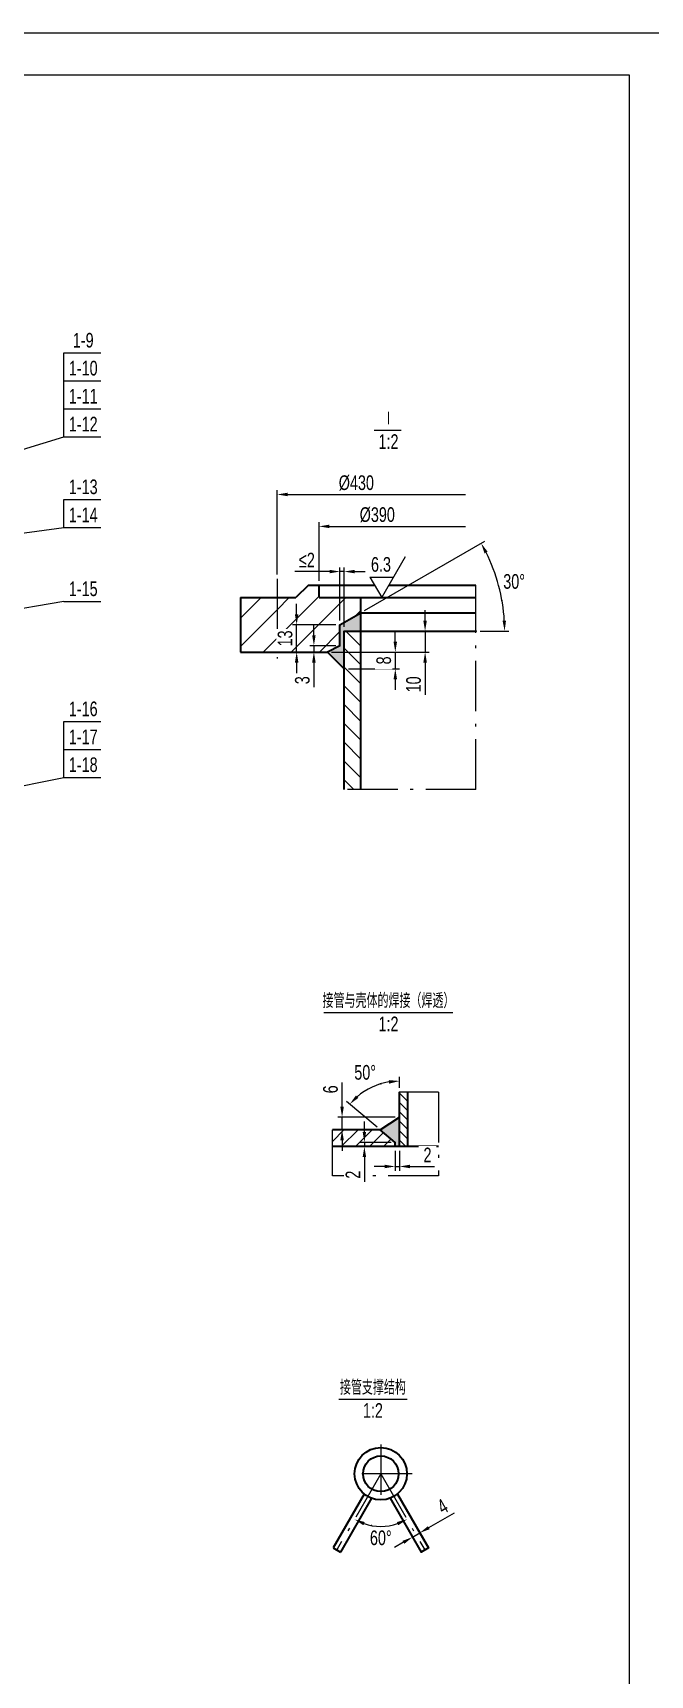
# Model space of a CAD drawing. Header units: millimetres. Extents: x 0 to 5040, y 0 to 3564.
# Drawn here: x 1605 to 2490, y 1212 to 3564 of the extents above; entities that cross this region are included whole.
import ezdxf

# ---------------------------------------------------------------- set-up
doc = ezdxf.new("R2010")
doc.units = ezdxf.units.MM
doc.linetypes.add('ACAD_ISO10W100', pattern=[18.7, 12, -3, 0.7, -3])
for name, color, linetype, lineweight in [('中心线', 1, 'ACAD_ISO10W100', 18), ('中粗线', 4, 'Continuous', 35), ('标注', 7, 'Continuous', 18), ('细实线', 7, 'Continuous', 18)]:
    doc.layers.add(name, color=color, linetype=linetype, lineweight=lineweight)
doc.styles.add('HGCAD', font='HGCAD.SHX', dxfattribs={"width": 0.75, "bigfont": 'HZTXT.SHX'})
doc.dimstyles.new('HGCAD$0', dxfattribs={"dimtxt": 3.5, "dimasz": 2.5, "dimexe": 1, "dimexo": 1, "dimgap": 1, "dimtad": 1, "dimdec": 1, "dimdsep": 46, "dimtxsty": 'HGCAD', "dimcen": 0, "dimadec": 1, "dimazin": 0, "dimtfac": 1, "dimtmove": 0, "dimatfit": 1, "dimfxl": 0, "dimarcsym": 0})
doc.dimstyles.new('HGCAD$2', dxfattribs={"dimtxt": 3.5, "dimasz": 2.5, "dimexe": 1, "dimexo": 1, "dimgap": 1, "dimtad": 2, "dimtih": 1, "dimdec": 1, "dimdsep": 46, "dimtxsty": 'HGCAD', "dimcen": 0, "dimadec": 0, "dimazin": 0, "dimtfac": 1, "dimtmove": 0, "dimatfit": 1, "dimfxl": 0, "dimarcsym": 0})

# ---------------------------------------------------------------- blocks, each defined once
blk = doc.blocks.new('HGCAD#HGTFTK~A2Z~HGCAD图框')
at = {"layer": '细实线', "color": 7}
blk.add_lwpolyline([(10, -10), (-410, -10), (-410, 584), (10, 584)], close=True, dxfattribs=at)
at = {"layer": '细实线', "color": 2}
blk.add_lwpolyline([(0, 0), (-385, 0), (-385, 574), (0, 574)], close=True, dxfattribs=at)
blk = doc.blocks.new('*D46')
at = {"color": 0, "ltscale": 6}
for p in [(2045.4, 2686.1), (2008, 2677.1), (2027.4, 2677.1)]:
    blk.add_point(p, dxfattribs=at)
at = {"layer": '标注', "color": 0, "lineweight": -2, "ltscale": 6}
for p, q in [((2008, 2701.1), (2008, 2716.1)), ((2039.4, 2686.1), (2002, 2686.1)), ((2008, 2686.1), (2008, 2677.1)), ((2021.4, 2677.1), (2002, 2677.1)), ((2008, 2662.1), (2008, 2626.6))]:
    blk.add_line(p, q, dxfattribs=at)
at = {"layer": '标注', "color": 0, "ltscale": 6}
for points in [[(2005.5, 2701.1), (2010.5, 2701.1), (2008, 2686.1)], [(2005.5, 2662.1), (2010.5, 2662.1), (2008, 2677.1)]]:
    blk.add_solid(points, dxfattribs=at)
at = {"layer": '标注', "color": 0, "ltscale": 6, "insert": (1991.5, 2636.8), "char_height": 21, "attachment_point": 5, "rotation": 90, "style": 'HGCAD', "bg_fill": 3, "box_fill_scale": 1.1, "bg_fill_color": 256, "bg_fill_true_color": 13158600, "bg_fill_transparency": 3142}
blk.add_mtext('3', dxfattribs=at)
blk = doc.blocks.new('*D47')
at = {"color": 0, "ltscale": 6}
for p in [(2045.4, 2716.1), (2027.4, 2677.1)]:
    blk.add_point(p, dxfattribs=at)
at = {"layer": '标注', "color": 0, "lineweight": -2, "ltscale": 6}
for p, q in [((1983.3, 2731.1), (1983.3, 2746.1)), ((2039.4, 2716.1), (1977.3, 2716.1)), ((1983.3, 2677.1), (1983.3, 2716.1)), ((2021.4, 2677.1), (1977.3, 2677.1)), ((1983.3, 2662.1), (1983.3, 2647.1))]:
    blk.add_line(p, q, dxfattribs=at)
at = {"layer": '标注', "color": 0, "ltscale": 6}
for points in [[(1980.8, 2731.1), (1985.8, 2731.1), (1983.3, 2716.1)], [(1980.8, 2662.1), (1985.8, 2662.1), (1983.3, 2677.1)]]:
    blk.add_solid(points, dxfattribs=at)
at = {"layer": '标注', "color": 0, "ltscale": 6, "insert": (1966.8, 2696.6), "char_height": 21, "attachment_point": 5, "rotation": 90, "style": 'HGCAD', "bg_fill": 3, "box_fill_scale": 1.1, "bg_fill_color": 256, "bg_fill_true_color": 13158600, "bg_fill_transparency": 3152}
blk.add_mtext('13', dxfattribs=at)
at = {"color": 0, "ltscale": 6}
blk.add_point((1983.3, 2716.1), dxfattribs=at)
blk = doc.blocks.new('*D48')
at = {"color": 0, "ltscale": 6}
for p in [(2027.4, 2677.1), (2051.4, 2653.1)]:
    blk.add_point(p, dxfattribs=at)
at = {"layer": '标注', "color": 0, "lineweight": -2, "ltscale": 6}
for p, q in [((2124.7, 2692.1), (2124.7, 2707.1)), ((2033.4, 2677.1), (2130.7, 2677.1)), ((2124.7, 2677.1), (2124.7, 2653.1)), ((2057.4, 2653.1), (2130.7, 2653.1)), ((2124.7, 2638.1), (2124.7, 2623.1))]:
    blk.add_line(p, q, dxfattribs=at)
at = {"layer": '标注', "color": 0, "ltscale": 6}
for points in [[(2122.2, 2692.1), (2127.2, 2692.1), (2124.7, 2677.1)], [(2122.2, 2638.1), (2127.2, 2638.1), (2124.7, 2653.1)]]:
    blk.add_solid(points, dxfattribs=at)
at = {"layer": '标注', "color": 0, "ltscale": 6, "insert": (2108.2, 2665.1), "char_height": 21, "attachment_point": 5, "rotation": 90, "style": 'HGCAD', "bg_fill": 3, "box_fill_scale": 1.1, "bg_fill_color": 256, "bg_fill_true_color": 13158600, "bg_fill_transparency": 3162}
blk.add_mtext('8', dxfattribs=at)
at = {"color": 0, "ltscale": 6}
blk.add_point((2124.7, 2653.1), dxfattribs=at)
blk = doc.blocks.new('*D49')
at = {"color": 0, "ltscale": 6}
for p in [(2075.4, 2707.1), (2167.4, 2707.1), (2027.4, 2677.1)]:
    blk.add_point(p, dxfattribs=at)
at = {"layer": '标注', "color": 0, "lineweight": -2, "ltscale": 6}
for p, q in [((2167.4, 2722.1), (2167.4, 2737.1)), ((2081.4, 2707.1), (2173.4, 2707.1)), ((2167.4, 2707.1), (2167.4, 2677.1)), ((2033.4, 2677.1), (2173.4, 2677.1)), ((2167.4, 2662.1), (2167.4, 2615.7))]:
    blk.add_line(p, q, dxfattribs=at)
at = {"layer": '标注', "color": 0, "ltscale": 6}
for points in [[(2164.9, 2722.1), (2169.9, 2722.1), (2167.4, 2707.1)], [(2164.9, 2662.1), (2169.9, 2662.1), (2167.4, 2677.1)]]:
    blk.add_solid(points, dxfattribs=at)
at = {"layer": '标注', "color": 0, "ltscale": 6, "insert": (2150.9, 2630.8), "char_height": 21, "attachment_point": 5, "rotation": 90, "style": 'HGCAD', "bg_fill": 3, "box_fill_scale": 1.1, "bg_fill_color": 256, "bg_fill_true_color": 13158600, "bg_fill_transparency": 3172}
blk.add_mtext('10', dxfattribs=at)
blk = doc.blocks.new('*D50')
at = {"color": 0, "ltscale": 6}
for p in [(2075.4, 2733.4), (2277.5, 2750.8), (2045.4, 2716.1), (2051.4, 2707.1), (2240.4, 2707.1)]:
    blk.add_point(p, dxfattribs=at)
at = {"layer": '标注', "color": 0, "lineweight": -2, "ltscale": 6}
for p, q in [((2080.5, 2736.4), (2252.9, 2835.9)), ((2246.4, 2707.1), (2287.4, 2707.1))]:
    blk.add_line(p, q, dxfattribs=at)
blk.add_arc((2029.8, 2707.1), 251.6, 3.4163, 26.5837, dxfattribs=at)
at = {"layer": '标注', "color": 0, "ltscale": 6}
for points in [[(2252.6, 2818.5), (2257, 2820.9), (2247.7, 2832.9)], [(2283.4, 2722.1), (2278.4, 2722), (2281.4, 2707.1)]]:
    blk.add_solid(points, dxfattribs=at)
at = {"layer": '标注', "color": 0, "ltscale": 6, "insert": (2295, 2778.1), "char_height": 21, "attachment_point": 5, "style": 'HGCAD', "bg_fill": 3, "box_fill_scale": 1.1, "bg_fill_color": 256, "bg_fill_true_color": 13158600, "bg_fill_transparency": 3182}
blk.add_mtext('30°', dxfattribs=at)
blk = doc.blocks.new('*D51')
at = {"color": 0, "ltscale": 6}
for p in [(2045.4, 2792.4), (2045.4, 2716.1), (2051.4, 2707.1)]:
    blk.add_point(p, dxfattribs=at)
at = {"layer": '标注', "color": 0, "lineweight": -2, "ltscale": 6}
for p, q in [((2030.4, 2792.4), (1980.6, 2792.4)), ((2045.4, 2722.1), (2045.4, 2798.4)), ((2051.4, 2792.4), (2045.4, 2792.4)), ((2051.4, 2713.1), (2051.4, 2798.4)), ((2066.4, 2792.4), (2081.4, 2792.4))]:
    blk.add_line(p, q, dxfattribs=at)
at = {"layer": '标注', "color": 0, "ltscale": 6}
for points in [[(2030.4, 2794.9), (2030.4, 2789.9), (2045.4, 2792.4)], [(2066.4, 2794.9), (2066.4, 2789.9), (2051.4, 2792.4)]]:
    blk.add_solid(points, dxfattribs=at)
at = {"layer": '标注', "color": 0, "ltscale": 6, "insert": (1998, 2808.9), "char_height": 21, "attachment_point": 5, "style": 'HGCAD', "bg_fill": 3, "box_fill_scale": 1.1, "bg_fill_color": 256, "bg_fill_true_color": 13158600, "bg_fill_transparency": 3192}
blk.add_mtext('≤2', dxfattribs=at)
blk = doc.blocks.new('*D52')
at = {"color": 0, "ltscale": 6}
for p in [(2149.4, 1409.5), (2161.7, 1388.1), (2172.1, 1394.1)]:
    blk.add_point(p, dxfattribs=at)
at = {"layer": '标注', "color": 0, "lineweight": -2, "ltscale": 6}
for p, q in [((2172.7, 1423), (2209.7, 1444.3)), ((2158.7, 1393.3), (2146.4, 1414.7)), ((2149.4, 1409.5), (2159.7, 1415.5)), ((2169.1, 1399.3), (2156.7, 1420.7)), ((2136.4, 1402), (2123.4, 1394.5))]:
    blk.add_line(p, q, dxfattribs=at)
at = {"layer": '标注', "color": 0, "ltscale": 6}
for points in [[(2171.5, 1425.1), (2174, 1420.8), (2159.7, 1415.5)], [(2135.1, 1404.1), (2137.6, 1399.8), (2149.4, 1409.5)]]:
    blk.add_solid(points, dxfattribs=at)
at = {"layer": '标注', "color": 0, "ltscale": 6, "insert": (2192.4, 1453.4), "char_height": 21, "attachment_point": 5, "rotation": 30, "style": 'HGCAD', "bg_fill": 3, "box_fill_scale": 1.1, "bg_fill_color": 256, "bg_fill_true_color": 13158600, "bg_fill_transparency": 3202}
blk.add_mtext('4', dxfattribs=at)
blk = doc.blocks.new('*D53')
at = {"color": 0, "ltscale": 6}
for p in [(2103.9, 1500.2), (2103.9, 1500.2), (2040.9, 1391.1), (2166.9, 1391.1)]:
    blk.add_point(p, dxfattribs=at)
at = {"layer": '标注', "color": 0, "lineweight": -2, "ltscale": 6}
blk.add_arc((2103.9, 1500.2), 75.4, 251.4165, 288.5835, dxfattribs=at)
at = {"layer": '标注', "color": 0, "ltscale": 6}
for points in [[(2078.9, 1426.4), (2080.9, 1431), (2066.2, 1434.9)], [(2126.9, 1431), (2129, 1426.4), (2141.6, 1434.9)]]:
    blk.add_solid(points, dxfattribs=at)
at = {"layer": '标注', "color": 0, "ltscale": 6, "insert": (2103.9, 1408.3), "char_height": 21, "attachment_point": 5, "style": 'HGCAD', "bg_fill": 3, "box_fill_scale": 1.1, "bg_fill_color": 256, "bg_fill_true_color": 13158600, "bg_fill_transparency": 3212}
blk.add_mtext('60°', dxfattribs=at)
at = {"color": 0, "ltscale": 6}
blk.add_point((2090.8, 1425.9), dxfattribs=at)
blk = doc.blocks.new('*D54')
at = {"color": 0, "ltscale": 6}
for p in [(2048.4, 2010.8), (2130.6, 2010.8), (2103.1, 1992.8)]:
    blk.add_point(p, dxfattribs=at)
at = {"layer": '标注', "color": 0, "lineweight": -2, "ltscale": 6}
for p, q in [((2048.4, 2025.8), (2048.4, 2060.7)), ((2124.6, 2010.8), (2042.4, 2010.8)), ((2048.4, 1992.8), (2048.4, 2010.8)), ((2097.1, 1992.8), (2042.4, 1992.8)), ((2048.4, 1977.8), (2048.4, 1962.8))]:
    blk.add_line(p, q, dxfattribs=at)
at = {"layer": '标注', "color": 0, "ltscale": 6}
for points in [[(2045.9, 2025.8), (2050.9, 2025.8), (2048.4, 2010.8)], [(2045.9, 1977.8), (2050.9, 1977.8), (2048.4, 1992.8)]]:
    blk.add_solid(points, dxfattribs=at)
at = {"layer": '标注', "color": 0, "ltscale": 6, "insert": (2031.9, 2050.8), "char_height": 21, "attachment_point": 5, "rotation": 90, "style": 'HGCAD', "bg_fill": 3, "box_fill_scale": 1.1, "bg_fill_color": 256, "bg_fill_true_color": 13158600, "bg_fill_transparency": 3222}
blk.add_mtext('6', dxfattribs=at)
blk = doc.blocks.new('*D55')
at = {"color": 0, "ltscale": 6}
for p in [(2130.6, 2046.8), (2103.1, 1992.8), (2124.6, 1974.8), (2130.6, 1968.8)]:
    blk.add_point(p, dxfattribs=at)
at = {"layer": '标注', "color": 0, "lineweight": -2, "ltscale": 6}
for p, q in [((2130.6, 2052.8), (2130.6, 2068.7)), ((2098.5, 1996.7), (2054.8, 2033.4))]:
    blk.add_line(p, q, dxfattribs=at)
blk.add_arc((2130.6, 1969.8), 92.9, 99.2588, 130.7412, dxfattribs=at)
at = {"layer": '标注', "color": 0, "ltscale": 6}
for points in [[(2115.4, 2064), (2115.8, 2059), (2130.6, 2062.7)], [(2071.7, 2038.5), (2068.2, 2042), (2059.4, 2029.5)]]:
    blk.add_solid(points, dxfattribs=at)
at = {"layer": '标注', "color": 0, "ltscale": 6, "insert": (2081.5, 2075), "char_height": 21, "attachment_point": 5, "style": 'HGCAD', "bg_fill": 3, "box_fill_scale": 1.1, "bg_fill_color": 256, "bg_fill_true_color": 13158600, "bg_fill_transparency": 3232}
blk.add_mtext('50°', dxfattribs=at)
at = {"color": 0, "ltscale": 6}
blk.add_point((2103.9, 2058.8), dxfattribs=at)
blk = doc.blocks.new('*D56')
at = {"color": 0, "ltscale": 6}
for p in [(2124.6, 1968.8), (2130.6, 1968.8), (2130.6, 1940.3)]:
    blk.add_point(p, dxfattribs=at)
at = {"layer": '标注', "color": 0, "lineweight": -2, "ltscale": 6}
for p, q in [((2124.6, 1962.8), (2124.6, 1934.3)), ((2130.6, 1962.8), (2130.6, 1934.3)), ((2109.6, 1940.3), (2094.6, 1940.3)), ((2124.6, 1940.3), (2130.6, 1940.3)), ((2145.6, 1940.3), (2181.1, 1940.3))]:
    blk.add_line(p, q, dxfattribs=at)
at = {"layer": '标注', "color": 0, "ltscale": 6}
for points in [[(2109.6, 1942.8), (2109.6, 1937.8), (2124.6, 1940.3)], [(2145.6, 1942.8), (2145.6, 1937.8), (2130.6, 1940.3)]]:
    blk.add_solid(points, dxfattribs=at)
at = {"layer": '标注', "color": 0, "ltscale": 6, "insert": (2170.8, 1956.8), "char_height": 21, "attachment_point": 5, "style": 'HGCAD', "bg_fill": 3, "box_fill_scale": 1.1, "bg_fill_color": 256, "bg_fill_true_color": 13158600, "bg_fill_transparency": 3242}
blk.add_mtext('2', dxfattribs=at)
blk = doc.blocks.new('*D57')
at = {"color": 0, "ltscale": 6}
for p in [(2080.4, 1968.8), (2124.6, 1974.8), (2124.6, 1968.8)]:
    blk.add_point(p, dxfattribs=at)
at = {"layer": '标注', "color": 0, "lineweight": -2, "ltscale": 6}
for p, q in [((2080.4, 1989.8), (2080.4, 2004.8)), ((2118.6, 1974.8), (2074.4, 1974.8)), ((2118.6, 1968.8), (2074.4, 1968.8)), ((2080.4, 1974.8), (2080.4, 1968.8)), ((2080.4, 1953.8), (2080.4, 1918.4))]:
    blk.add_line(p, q, dxfattribs=at)
at = {"layer": '标注', "color": 0, "ltscale": 6}
for points in [[(2077.9, 1989.8), (2082.9, 1989.8), (2080.4, 1974.8)], [(2077.9, 1953.8), (2082.9, 1953.8), (2080.4, 1968.8)]]:
    blk.add_solid(points, dxfattribs=at)
at = {"layer": '标注', "color": 0, "ltscale": 6, "insert": (2063.9, 1928.6), "char_height": 21, "attachment_point": 5, "rotation": 90, "style": 'HGCAD', "bg_fill": 3, "box_fill_scale": 1.1, "bg_fill_color": 256, "bg_fill_true_color": 13158600, "bg_fill_transparency": 3252}
blk.add_mtext('2', dxfattribs=at)

msp = doc.modelspace()

# ---------------------------------------------------------------- hatches: boundary and pattern name
at = {"layer": '细实线', "ltscale": 6}
for points in [[(2075.35, 2733.4), (2045.35, 2716.08), (2045.35, 2686.08), (2027.35, 2677.08), (2051.35, 2653.08), (2051.35, 2707.08), (2075.35, 2707.08)], [(2124.58, 1968.84), (2130.58, 1968.84), (2130.58, 2010.84), (2103.13, 1992.84), (2124.58, 1974.84)]]:
    msp.add_hatch(color=256, dxfattribs=at).paths.add_polyline_path(points)
h = msp.add_hatch(dxfattribs=at)
h.set_pattern_fill('ANSI31', color=5, scale=3, angle=90, style=0)
h.set_pattern_definition([(135, (-3897.374, -4036.46), (-6.735192, -6.735192), [])])
h.paths.add_polyline_path([(2142.58, 2046.84), (2130.58, 2046.84), (2130.58, 1968.84), (2142.58, 1968.84)])
h = msp.add_hatch(dxfattribs=at)
h.set_pattern_fill('ANSI31', color=5, scale=4.5, style=0)
h.set_pattern_definition([(45, (-3897.374, -4036.46), (-10.102788, 10.102788), [])])
h.paths.add_polyline_path([(2034.58, 1992.84), (2034.58, 1968.84), (2124.58, 1968.84), (2124.58, 1974.84), (2103.13, 1992.84)])

# ---------------------------------------------------------------- linework, layer by layer
at = {"layer": '中心线', "ltscale": 6}
for p, q in [((1955.35, 2782.08), (1955.35, 2668.08)), ((2240.35, 2480.32), (2240.35, 2773.08)), ((2240.35, 2480.32), (2051.35, 2480.32)), ((2186.58, 2046.84), (2130.58, 2046.84)), ((2186.58, 2046.84), (2186.58, 1926.84)), ((2034.58, 1926.84), (2034.58, 1992.84)), ((2186.58, 1926.84), (2034.58, 1926.84)), ((2103.91, 1542.18), (2103.91, 1458.18)), ((2103.91, 1500.18), (2040.91, 1391.06)), ((2148.91, 1500.18), (2061.91, 1500.18)), ((2103.91, 1500.18), (2166.91, 1391.06))]:
    msp.add_line(p, q, dxfattribs=at)
at = {"layer": '中粗线', "ltscale": 6}
for p, q in [((1902.85, 2755.08), (1902.85, 2677.08)), ((1902.85, 2755.08), (1982.35, 2755.08)), ((2000.35, 2773.08), (1982.35, 2755.08)), ((2000.35, 2773.08), (2094.96, 2773.08)), ((2015.35, 2755.08), (2015.35, 2773.08)), ((2015.35, 2755.08), (2240.35, 2755.08)), ((2075.35, 2480.32), (2075.35, 2755.08)), ((2115.75, 2773.08), (2240.35, 2773.08)), ((2045.35, 2716.08), (2075.35, 2733.4)), ((2075.35, 2733.4), (2240.35, 2733.4)), ((2045.35, 2686.08), (2045.35, 2716.08)), ((2051.35, 2480.32), (2051.35, 2707.08)), ((2051.35, 2707.08), (2240.35, 2707.08)), ((2045.35, 2686.08), (2027.35, 2677.08)), ((1902.85, 2677.08), (2027.35, 2677.08)), ((2027.35, 2677.08), (2051.35, 2653.08)), ((2130.58, 1968.84), (2130.58, 2046.84)), ((2142.58, 1968.84), (2142.58, 2046.84)), ((2103.13, 1992.84), (2130.58, 2010.84)), ((2103.13, 1992.84), (2034.58, 1992.84)), ((2124.58, 1974.84), (2103.13, 1992.84)), ((2186.58, 1968.84), (2034.58, 1968.84)), ((2124.58, 1968.84), (2124.58, 1974.84)), ((2080.21, 1471.12), (2035.71, 1394.06)), ((2090.6, 1465.12), (2046.11, 1388.06)), ((2117.22, 1465.12), (2161.71, 1388.06)), ((2127.61, 1471.12), (2172.11, 1394.06)), ((2035.71, 1394.06), (2046.11, 1388.06)), ((2172.11, 1394.06), (2161.71, 1388.06))]:
    msp.add_line(p, q, dxfattribs=at)
for radius in [37.5, 25.5]:
    msp.add_circle((2103.91, 1500.18), radius, dxfattribs=at)
at = {"layer": '标注', "color": 2, "ltscale": 6}
for p, q in [((1649.71, 3105.46), (1702.71, 3105.46)), ((1649.71, 3065.46), (1702.71, 3065.46)), ((1649.71, 3025.46), (1702.71, 3025.46)), ((1251.64, 2862.82), (1649.71, 2985.46)), ((1649.71, 2985.46), (1702.71, 2985.46)), ((1649.71, 2895.46), (1702.71, 2895.46)), ((1254.47, 2801.99), (1649.71, 2855.46)), ((1649.71, 2855.46), (1702.71, 2855.46)), ((1649.71, 2749.46), (1702.71, 2749.46)), ((1649.71, 2577.46), (1702.71, 2577.46)), ((1649.71, 2537.46), (1702.71, 2537.46)), ((1304.41, 2428.49), (1649.71, 2497.46)), ((1649.71, 2497.46), (1702.71, 2497.46))]:
    msp.add_line(p, q, dxfattribs=at)
at = {"layer": '标注', "color": 3, "ltscale": 6}
for p, q in [((1955.35, 2788.08), (1955.35, 2908.81)), ((1970.35, 2902.81), (2225.35, 2902.81)), ((2015.35, 2779.08), (2015.35, 2863.09)), ((2030.35, 2857.09), (2225.35, 2857.09))]:
    msp.add_line(p, q, dxfattribs=at)
for points in [[(1970.35, 2905.31), (1970.35, 2900.31), (1955.35, 2902.81)], [(2030.35, 2859.59), (2030.35, 2854.59), (2015.35, 2857.09)]]:
    msp.add_solid(points, dxfattribs=at)
at = {"layer": '细实线', "color": 5, "ltscale": 6}
for p, q in [((1902.85, 2725.56), (1932.37, 2755.08)), ((1955.35, 2697.23), (2015.35, 2757.23)), ((1955.35, 2737.65), (1972.79, 2755.08)), ((1975.61, 2677.08), (2053.61, 2755.08)), ((1902.85, 2685.15), (1955.35, 2737.65)), ((2068.22, 2729.28), (2075.35, 2736.41)), ((2016.02, 2677.08), (2045.35, 2706.41)), ((2075.35, 2685.53), (2053.8, 2707.08)), ((1935.2, 2677.08), (1955.35, 2697.23)), ((2075.35, 2658.59), (2051.35, 2682.59)), ((2075.35, 2631.65), (2051.35, 2655.65)), ((2075.35, 2604.71), (2051.35, 2628.71)), ((2075.35, 2577.77), (2051.35, 2601.77)), ((2075.35, 2550.83), (2051.35, 2574.83)), ((2075.35, 2523.89), (2051.35, 2547.89)), ((2075.35, 2496.94), (2051.35, 2520.94)), ((2065.03, 2480.32), (2051.35, 2494))]:
    msp.add_line(p, q, dxfattribs=at)

# ---------------------------------------------------------------- block references
at = {"ltscale": 6, "xscale": 6, "yscale": 6, "zscale": 6}
msp.add_blockref('HGCAD#HGTFTK~A2Z~HGCAD图框', (2460, 60), dxfattribs=at)

# ---------------------------------------------------------------- next in the draw order: texts
at = {"layer": '标注', "color": 2, "ltscale": 6, "char_height": 21, "attachment_point": 5, "style": 'HGCAD', "bg_fill": 3, "box_fill_scale": 1.1, "bg_fill_color": 256, "bg_fill_true_color": 13158600, "bg_fill_transparency": 367}
for s, insert, width in [('1-9', (1677.4, 3123.61), 98.0862), ('1-10', (1677.4, 3083.61), 39.0548), ('1-11', (1677.4, 3043.61), 32.5982), ('1-12', (1677.4, 3003.61), 39.0548), ('Ⅰ', (2114.93, 3011.57), 53.1349), ('1-13', (1677.4, 2913.61), 46.2773), ('1-14', (1677.4, 2873.61), 30.4175), ('1-15', (1677.4, 2767.61), 43.9121), ('1-16', (1677.4, 2595.61), 47.0942), ('1-17', (1677.4, 2555.61), 46.4051), ('1-18', (1677.4, 2515.61), 44.6415), ('接管与壳体的焊接（焊透）', (2114.93, 2177.57), 249.1575), ('接管支撑结构', (2092.57, 1623.82), 249.1575)]:
    msp.add_mtext(s, dxfattribs=dict(at, insert=insert, width=width))
at = {"layer": '标注', "color": 3, "ltscale": 6, "char_height": 21, "attachment_point": 5, "style": 'HGCAD', "bg_fill": 3, "box_fill_scale": 1.1, "bg_fill_color": 256, "bg_fill_true_color": 13158600}
for s, insert, bg_fill_transparency in [('%%C430', (2068.85, 2919.31), 367), ('%%C390', (2098.85, 2873.59), 427)]:
    msp.add_mtext(s, dxfattribs=dict(at, insert=insert, bg_fill_transparency=bg_fill_transparency))

# ---------------------------------------------------------------- next in the draw order: dimensions: what is measured, and where the dimension line sits
at = {"layer": '标注', "color": 3, "ltscale": 6}
for base, p1, p2, text, picture, middle in [((2007.98, 2677.08), (2045.35, 2686.08), (2027.35, 2677.08), '3', '*D46', (1991.48, 2636.84)), ((2048.38, 2010.84), (2103.13, 1992.84), (2130.58, 2010.84), '6', '*D54', (2031.88, 2050.78))]:
    dim = msp.add_linear_dim(base=base, p1=p1, p2=p2, angle=90, text=text, dimstyle='HGCAD$0', override={"dimscale": 6}, dxfattribs=at)
    dim.commit()
    dim.dimension.update_dxf_attribs({"geometry": picture, "text_midpoint": middle})
dim = msp.add_linear_dim(base=(2149.35, 1409.47), p1=(2172.11, 1394.06), p2=(2161.71, 1388.06), angle=210, text='4', dimstyle='HGCAD$0', override={"dimscale": 6}, dxfattribs=at)
dim.commit()
dim.dimension.update_dxf_attribs({"geometry": '*D52', "text_midpoint": (2200.61, 1439.06), "dimtype": 161})

# ---------------------------------------------------------------- next in the draw order: linework, layer by layer
at = {"layer": '标注', "color": 2, "ltscale": 6}
for p, q in [((1649.71, 2985.46), (1649.71, 3105.46)), ((2094.25, 2994.7), (2133.25, 2994.7)), ((1649.71, 2855.46), (1649.71, 2895.46)), ((1649.71, 2749.46), (1263.67, 2683.27)), ((1649.71, 2497.46), (1649.71, 2577.46)), ((2022.25, 2160.7), (2207.25, 2160.7)), ((2043.88, 1606.95), (2141.88, 1606.95))]:
    msp.add_line(p, q, dxfattribs=at)

# ---------------------------------------------------------------- next in the draw order: dimensions: what is measured, and where the dimension line sits
at = {"layer": '标注', "color": 3, "ltscale": 6}
dim = msp.add_linear_dim(base=(1983.29, 2716.08), p1=(2027.35, 2677.08), p2=(2045.35, 2716.08), angle=90, text='13', dimstyle='HGCAD$0', override={"dimscale": 6}, dxfattribs=at)
dim.commit()
dim.dimension.update_dxf_attribs({"geometry": '*D47', "text_midpoint": (1966.79, 2696.58)})
for base, line1, line2, picture, middle in [((2103.93, 2058.83), ((2130.58, 1968.84), (2130.58, 2046.84)), ((2124.58, 1974.84), (2103.13, 1992.84)), '*D55', (2081.54, 2074.98)), ((2090.82, 1425.92), ((2103.91, 1500.18), (2040.91, 1391.06)), ((2103.91, 1500.18), (2166.91, 1391.06)), '*D53', (2103.91, 1408.27))]:
    dim = msp.add_angular_dim_2l(base=base, line1=line1, line2=line2, dimstyle='HGCAD$2', override={"dimscale": 6}, dxfattribs=at)
    dim.commit()
    dim.dimension.update_dxf_attribs({"geometry": picture, "text_midpoint": middle})

# ---------------------------------------------------------------- next in the draw order: texts
at = {"layer": '标注', "color": 2, "ltscale": 6, "char_height": 21, "width": 53.1349, "attachment_point": 5, "style": 'HGCAD', "bg_fill": 3, "box_fill_scale": 1.1, "bg_fill_color": 256, "bg_fill_true_color": 13158600, "bg_fill_transparency": 367}
for insert in [(2114.93, 2978.57), (2114.93, 2144.57), (2092.57, 1590.82)]:
    msp.add_mtext('1:2', dxfattribs=dict(at, insert=insert))

# ---------------------------------------------------------------- next in the draw order: dimensions: what is measured, and where the dimension line sits
at = {"layer": '标注', "color": 3, "ltscale": 6}
dim = msp.add_linear_dim(base=(2124.75, 2653.08), p1=(2027.35, 2677.08), p2=(2051.35, 2653.08), angle=90, text='8', dimstyle='HGCAD$0', override={"dimscale": 6}, dxfattribs=at)
dim.commit()
dim.dimension.update_dxf_attribs({"geometry": '*D48', "text_midpoint": (2108.25, 2665.08)})
dim = msp.add_linear_dim(base=(2130.58, 1940.32), p1=(2124.58, 1968.84), p2=(2130.58, 1968.84), text='2', dimstyle='HGCAD$0', override={"dimscale": 6}, dxfattribs=at)
dim.commit()
dim.dimension.update_dxf_attribs({"geometry": '*D56', "text_midpoint": (2170.82, 1940.32), "dimtype": 160})

# ---------------------------------------------------------------- next in the draw order: dimensions: what is measured, and where the dimension line sits
dim = msp.add_linear_dim(base=(2167.38, 2707.08), p1=(2027.35, 2677.08), p2=(2075.35, 2707.08), angle=90, text='10', dimstyle='HGCAD$0', override={"dimscale": 6}, dxfattribs=at)
dim.commit()
dim.dimension.update_dxf_attribs({"geometry": '*D49', "text_midpoint": (2167.38, 2630.78), "dimtype": 160})
dim = msp.add_linear_dim(base=(2080.37, 1968.84), p1=(2124.58, 1974.84), p2=(2124.58, 1968.84), angle=90, text='2', dimstyle='HGCAD$0', override={"dimscale": 6}, dxfattribs=at)
dim.commit()
dim.dimension.update_dxf_attribs({"geometry": '*D57', "text_midpoint": (2063.87, 1928.6)})

# ---------------------------------------------------------------- next in the draw order: dimensions: what is measured, and where the dimension line sits
dim = msp.add_angular_dim_2l(base=(2277.55, 2750.77), line1=((2051.35, 2707.08), (2240.35, 2707.08)), line2=((2045.35, 2716.08), (2075.35, 2733.4)), dimstyle='HGCAD$2', override={"dimscale": 6}, dxfattribs=at)
dim.commit()
dim.dimension.update_dxf_attribs({"geometry": '*D50', "text_midpoint": (2294.96, 2778.14)})

# ---------------------------------------------------------------- next in the draw order: linework, layer by layer
msp.add_line((2105.35, 2755.08), (2139.3, 2813.88), dxfattribs=at)

# ---------------------------------------------------------------- next in the draw order: dimensions: what is measured, and where the dimension line sits
dim = msp.add_linear_dim(base=(2045.35, 2792.37), p1=(2051.35, 2707.08), p2=(2045.35, 2716.08), text='≤2', dimstyle='HGCAD$0', override={"dimscale": 6}, dxfattribs=at)
dim.commit()
dim.dimension.update_dxf_attribs({"geometry": '*D51', "text_midpoint": (1997.98, 2808.87)})

# ---------------------------------------------------------------- next in the draw order: linework, layer by layer
for q in [(2122.33, 2784.48), (2105.35, 2755.08)]:
    msp.add_line((2088.38, 2784.48), q, dxfattribs=at)

# ---------------------------------------------------------------- next in the draw order: texts
at = {"layer": '标注', "color": 3, "ltscale": 6, "insert": (2104.14, 2802.53), "char_height": 21, "attachment_point": 5, "style": 'HGCAD', "bg_fill": 3, "box_fill_scale": 1.1, "bg_fill_color": 256, "bg_fill_true_color": 13158600, "bg_fill_transparency": 427}
msp.add_mtext('6.3', dxfattribs=at)

doc.saveas('drawing.dxf')
